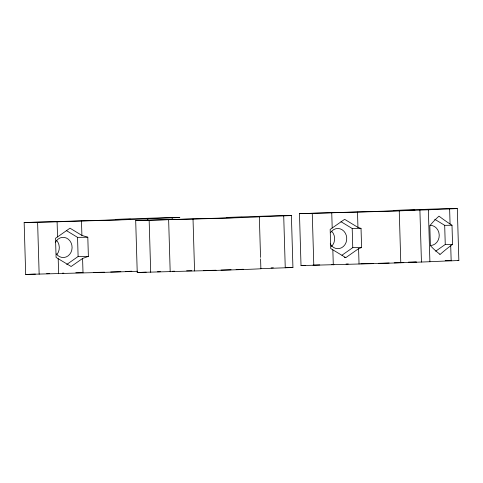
<?xml version="1.0" encoding="UTF-8"?>
<svg xmlns="http://www.w3.org/2000/svg" width="483" height="483" viewBox="0 0 483 483"><rect width="100%" height="100%" fill="white"/><g stroke="black" fill="none" stroke-linecap="round" stroke-linejoin="round"><path stroke-width="0.72" d="M439.802 254.179A68.399 15.432 25.3 0 1 430.395 245.599L429.828 225.815A68.399 16.464 -28.8 0 1 438.685 216.426L438.987 216.136L439.657 216.65A74.696 16.851 25.3 0 0 450.078 224.009L451.997 225.235L452.565 244.386L450.717 245.744A74.696 17.98 -28.8 0 0 440.756 253.871L440.128 254.438L439.784 254.173M57.549 236.911L69.993 228.187L81.905 235.414L87.809 237.225L88.377 256.376L82.587 258.471L71.134 266.495L56.088 257.421L55.515 238.27L57.549 236.911L57.097 221.818L81.85 220.972A40.983 0.356 -1.7 0 0 138.198 219.246L141.308 219.119A40.983 0.356 -1.7 0 0 147.852 218.708L147.834 220.151M66.726 264.491L78.113 256.515L88.377 256.376M345.786 257.638L330.74 248.564L330.167 229.413L344.645 219.33L357.951 227.402L361.03 228.387L361.598 247.537L358.585 248.667L345.786 257.638L344.301 257.656M341.976 255.211L352.765 247.652L361.598 247.537M435.666 251.202L445.254 244.483L452.565 244.386M260.585 258.894L260.874 268.675L292.933 267.504L291.394 215.581L259.335 216.752L260.542 257.385M457.31 208.578L449.625 208.916A57.525 0.501 -1.7 0 0 428.361 209.803L399.248 210.854A40.983 0.356 -1.7 0 1 358.314 212.055L299.472 213.649L301.018 265.572L359.853 263.978A40.983 0.356 -1.7 0 0 400.787 262.776L429.9 261.732A57.525 0.501 -1.7 0 1 451.164 260.838L458.85 260.506L457.31 208.578L442.863 208.734L393.494 210.425L414.897 210.147L391.17 210.956L299.472 213.649M131.823 271.211L125.29 271.512M243.366 269.254L236.121 269.586M147.792 218.708L179.851 217.537L164.733 217.7L115.365 219.391L130.597 219.252L117.997 219.801L24.15 222.518L25.69 274.441L83.39 272.895A40.983 0.356 -1.7 0 0 137.625 271.253M120.859 271.675L110.692 272.007M57.097 221.818L24.15 222.518M260.874 268.675L260.935 268.675A40.983 0.356 -1.7 0 1 254.396 269.085L251.281 269.218A40.983 0.356 -1.7 0 1 194.939 270.939L137.232 272.484L135.693 220.562L229.546 217.839L242.146 217.296L226.907 217.435L276.276 215.744L291.394 215.581M135.693 220.562L193.393 219.016A40.983 0.356 -1.7 0 0 249.741 217.29L252.851 217.163A40.983 0.356 -1.7 0 0 259.395 216.752L259.335 216.752M25.69 274.441L35.416 274.109M46.634 273.722L49.628 273.62M62.343 273.185L63.841 273.137M301.018 265.572L305.516 265.421M313.02 265.161L319.77 264.932M331.773 264.521L334.025 264.442M346.027 264.032L348.273 263.953M394.194 262.83L403.836 262.504M408.28 262.347L416.437 262.07L408.322 262.178M137.232 272.484L146.21 272.177M157.434 271.796L160.422 271.694M172.395 271.283L174.635 271.204M271.084 267.896L273.33 267.817M231.085 269.768L221.003 270.088M389.141 263L378.31 263.332M373.238 263.47L360.753 263.748M104.521 272.189L93.394 272.478M216.064 270.232L203.44 270.552M434.718 219.282L444.686 225.332L451.997 225.235M340.98 221.697L352.198 228.501L361.03 228.387M66.328 230.554L77.546 237.358L87.809 237.225M445.157 260.651L450.422 260.579M285.296 267.57L292.933 267.504M186.607 270.794L191.757 270.728M75.795 272.738L82.424 272.654M457.962 260.482L458.85 260.506M449.625 208.916L450.071 224.009M450.717 245.744L451.164 260.838M444.686 225.332L445.254 244.483M428.361 209.803L429.9 261.732M419.902 210.147L421.442 262.07M399.248 210.854L400.787 262.776M357.498 212.073L357.951 227.402M358.585 248.667L359.038 263.996M352.198 228.501L352.765 247.652M331.749 212.955L332.201 228.048M332.841 249.783L333.294 264.883M312.26 213.48L313.805 265.409M283.714 215.913L285.254 267.842M193.019 219.022L194.564 270.951M172.165 217.869L172.208 219.306M168.645 219.862L170.185 271.784M149.156 220.387L150.696 272.309M81.476 220.979L81.905 235.414M82.587 258.471L83.016 272.907M77.546 237.358L78.113 256.515M58.189 258.647L58.642 273.74M37.614 222.343L39.153 274.266M330.541 232.679A10.101 8.936 89.2 0 1 343.914 231.224A10.101 8.936 89.2 0 1 343.485 246.402A10.101 8.936 89.2 0 1 330.227 243.891M429.997 225.313A10.101 8.936 89.2 0 1 439.228 235.1A10.101 8.936 89.2 0 1 430.601 245.509M331.809 231.381A10.101 8.936 89.2 0 1 331.38 246.565M55.273 242.659A10.101 8.936 89.2 0 1 68.357 239.242A10.101 8.936 89.2 0 1 69.685 254.36A10.101 8.936 89.2 0 1 56.257 253.829M56.475 240.25A10.101 8.936 89.2 0 1 56.897 254.529"/></g></svg>
